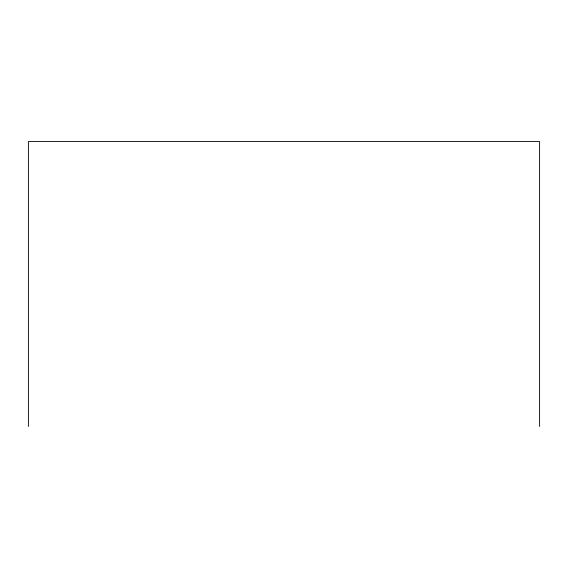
<?xml version="1.0" encoding="UTF-8"?>
<svg xmlns="http://www.w3.org/2000/svg" width="568" height="568" viewBox="0 0 568 568"><rect width="100%" height="100%" fill="white"/><g stroke="black" fill="none" stroke-linecap="round" stroke-linejoin="round"><path stroke-width="0.85" d="M539.6 426.49L539.6 141.51L28.4 141.51L28.4 426.49"/></g></svg>
